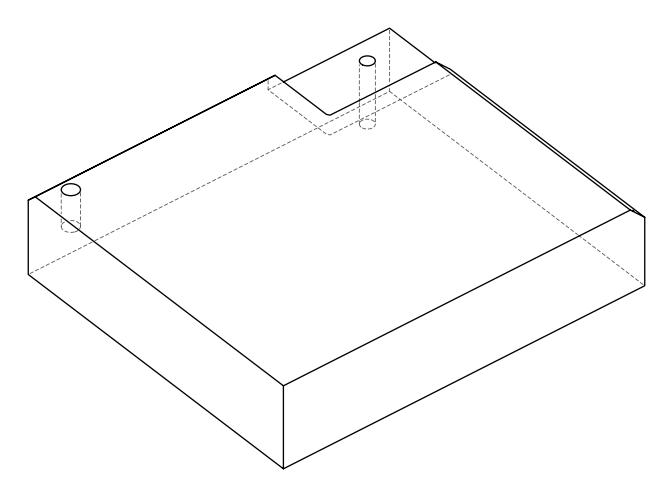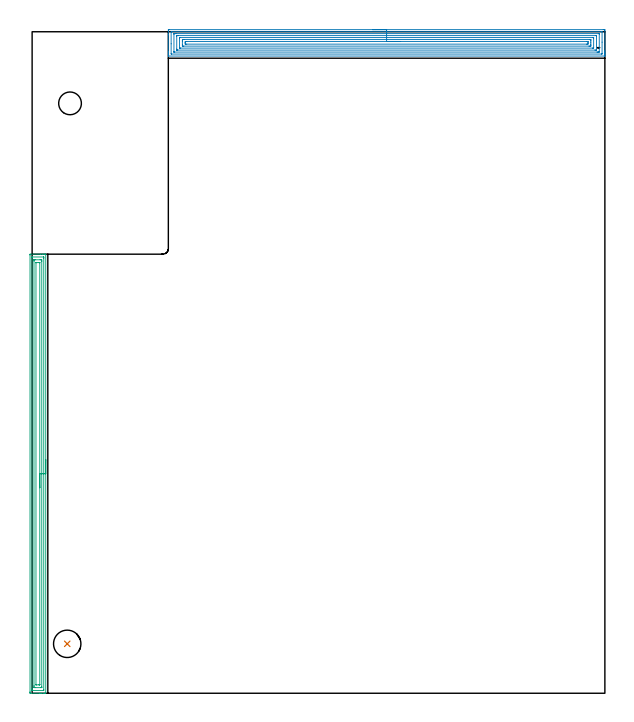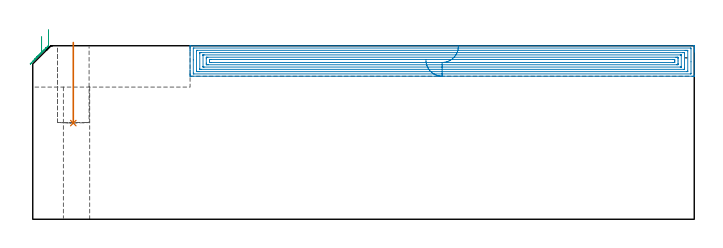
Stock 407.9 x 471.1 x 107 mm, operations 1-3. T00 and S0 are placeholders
(PLAN: 7 operations, 5 tool changes, 164.4 min)
(1 INDEXABLE_INSERT_DRILL_BLIND_HOLE_FROM_SOLID | STEP1POCKET | NXT0302_010 | 0.2 min | 14151 mm3)
(2 AREA_MILL | FG_CHAMFER_SURFACE | UGT0205_001 | 17.73 min | 56312 mm3)
(3 AREA_MILL_1 | FG_CHAMFER_SURFACE_1 | UGT0205_001 | 10.28 min | 20000 mm3)
(4 MILL_CORNER_NOTCH_RECTANGULAR | CORNER_NOTCH_RECTANGULAR | NXT0201_008 | Follow Part, ap 1.5, ae 75% | 135.44 min | 389952 mm3)
(5 SPOT_DRILL | STEP1HOLE | NXT0321_9005460120000 | 0.04 min | 37 mm3)
(6 DRILL_THROUGH_HOLE_INTO_CENTER | STEP1HOLE | NXT0301_065 | 0.35 min | 5601 mm3)
(7 DRILL_TO_ENLARGE_THROUGH_HOLE | STEP1HOLE | UGT0301_286 | 0.37 min | 11155 mm3)
(TOOL NXT0302_010 | Index. Insert Drill 19.5mm [880-D1950L25-05] | D19.5 PA176 FL98 Z2)
(TOOL UGT0205_001 | Chamfer Mill 20 x 3 x 45 deg. | D20 FL50 Z2)
(TOOL NXT0201_008 | ENDMILL 6mm [2P460-0600-NA 1630] | D6 FL26 Z6)
(TOOL NXT0321_9005460120000 | NC Spot Drill, 142deg, 12mm, Carbide, Uncoated | D12 PA142 FL30 Z2)
(TOOL NXT0301_065 | Carbide Drill 9.4mm [860.1-0940-075A1-MM 2214] | D9.4 PA140 FL98 Z2)
(TOOL UGT0301_286 | Twist Drill 16.2 mm | D16.2 PA118 FL125 Z2)
(OP 1 INDEXABLE_INSERT_DRILL_BLIND_HOLE_FROM_SOLID)
G17 G21 G94 G90
T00 M6
G54
G17 G0 G90 X25. Y35.2 S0 M3
G43 Z117. H1
G94 G81 G98 Z59.3 F250. R109.
G80
M5
M2
(OP 2 AREA_MILL)
G17 G21 G94 G90
T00 M6
G54
G17 G0 G90 X242.45 Y472.6 S1061 M3
G43 Z117. H0
Z98.2
G94 G1 X242.488 Z97.329 F250.
X242.602 Z96.464
X242.791 Z95.612
X243.053 Z94.78
X243.387 Z93.974
X243.79 Z93.2
X244.258 Z92.464
X244.79 Z91.772
X245.379 Z91.129
X246.022 Z90.54
X246.714 Z90.009
X247.45 Z89.54
X248.224 Z89.137
X249.03 Z88.803
X249.862 Z88.541
X250.714 Z88.352
X251.578 Z88.238
X252.45 Z88.2
X406.761
X407.294 Y472.599 Z88.201
X407.821 Y472.594 Z88.203
X407.892 Y472.591 Z88.206
X407.9 Y472.07 Z88.727
Y457.593 Z103.202
Y456.991 Z103.803
Y456.421 Z104.376
Y456.104 Z104.692
Y455.534 Z105.262
Y455.217 Z105.578
Y454.582 Z106.217
Y454.179 Z106.621
Y453.831 Z106.96
X407.891 Y453.803 Z106.988
X407.741 Y453.8 Z107.
X97.16
X97.01 Y453.803 Z106.988
X97.007 Y453.829 Z106.962
X97. Y454.178 Z106.621
Y454.582 Z106.217
Y455.217 Z105.578
Y456.421 Z104.376
Y456.991 Z103.803
Y468.966 Z91.832
Y471.183 Z89.614
Y471.469 Z89.329
X97.004 Y472.07 Z88.727
X97.008 Y472.591 Z88.206
X97.079 Y472.594 Z88.203
X97.606 Y472.6 Z88.2
X252.45
Y471.186 Z89.614
X405.507
X405.89 Y471.183 Z89.617
X405.899 Y470.796 Z90.004
X405.9 Y463.699 Z97.101
X405.899 Y455.716 Z105.084
X405.89 Y455.217 Z105.583
X405.512 Y455.214 Z105.586
X99.393
X99.01 Y455.217 Z105.583
X99.001 Y455.604 Z105.196
X99. Y462.507 Z98.293
X99.001 Y470.683 Z90.117
X99.01 Y471.183 Z89.617
X99.388 Y471.186 Z89.614
X252.45
Y469.771 Z91.029
X403.36
X403.724 Y469.769 Z91.031
X403.845 Y469.767 Z91.033
X403.881 Y469.765 Z91.035
X403.89 Y469.7 Z91.1
X403.896 Y469.584 Z91.216
X403.899 Y469.409 Z91.391
Y456.991 Z103.809
X403.898 Y456.818 Z103.982
X403.89 Y456.648 Z104.152
X403.724 Y456.636 Z104.164
X403.194 Y456.63 Z104.17
X402.832 Y456.629 Z104.171
X402.304
X101.54
X101.176 Y456.631 Z104.169
X101.055 Y456.633 Z104.167
X101.019 Y456.635 Z104.165
X101.01 Y456.7 Z104.1
X101.004 Y456.816 Z103.984
X101.001 Y456.991 Z103.809
Y469.409 Z91.391
X101.002 Y469.582 Z91.218
X101.01 Y469.752 Z91.048
X101.176 Y469.764 Z91.036
X101.706 Y469.77 Z91.03
X102.068 Y469.771 Z91.029
X102.596
X252.45
Y468.357 Z92.443
X401.213
X401.814 Y468.352 Z92.448
X401.878 Y468.35 Z92.45
X401.89 Y468.271 Z92.529
X401.9 Y467.635 Z93.165
X401.899 Y458.341 Z102.459
X401.897 Y458.129 Z102.671
X401.894 Y458.076 Z102.724
X401.891 Y458.054 Z102.746
X401.875 Y458.05 Z102.75
X401.769 Y458.047 Z102.753
X401.047 Y458.043 Z102.757
X400.881
X103.686
X103.086 Y458.048 Z102.752
X103.022 Y458.05 Z102.751
X103.01 Y458.129 Z102.671
X103.006 Y458.328 Z102.472
X103. Y458.725 Z102.075
X103.001 Y468.059 Z92.741
X103.003 Y468.271 Z92.529
X103.006 Y468.324 Z92.476
X103.009 Y468.346 Z92.454
X103.025 Y468.35 Z92.45
X103.131 Y468.353 Z92.447
X103.853 Y468.357 Z92.443
X104.019
X252.45
Y466.943 Z93.857
X399.262
X399.458 Y466.942 Z93.858
X399.85 Y466.937 Z93.863
X399.891 Y466.935 Z93.865
X399.894 Y466.925 Z93.875
X399.898 Y466.894 Z93.906
X399.9 Y466.839 Z93.961
Y466.748 Z94.052
X399.899 Y459.905 Z100.895
X399.895 Y459.652 Z101.148
X399.89 Y459.494 Z101.306
X399.881 Y459.464 Z101.336
X399.785 Y459.461 Z101.339
X399.654 Y459.458 Z101.342
X399.458 Y459.457 Z101.343
X399.262
X105.638
X105.442 Y459.458 Z101.342
X105.05 Y459.463 Z101.337
X105.009 Y459.465 Z101.335
X105.006 Y459.475 Z101.325
X105.002 Y459.506 Z101.294
X105. Y459.561 Z101.239
Y459.652 Z101.148
X105.001 Y466.495 Z94.305
X105.005 Y466.748 Z94.052
X105.01 Y466.906 Z93.894
X105.019 Y466.936 Z93.864
X105.115 Y466.939 Z93.861
X105.246 Y466.942 Z93.858
X105.442 Y466.943 Z93.857
X105.638
X252.45
Y465.529 Z95.271
X396.919 Y465.528 Z95.272
X397.477 Y465.525 Z95.275
X397.818 Y465.522 Z95.278
X397.89 Y465.511 Z95.289
X397.896 Y465.445 Z95.355
X397.899 Y464.974 Z95.826
X397.9 Y464.554 Z96.246
Y463.2 Z97.6
Y461.893 Z98.907
X397.898 Y461.426 Z99.374
X397.894 Y461.011 Z99.789
X397.886 Y460.878 Z99.922
X397.756 Y460.876 Z99.924
X397.477 Y460.873 Z99.927
X397.142 Y460.872 Z99.928
X396.585 Y460.871 Z99.929
X107.981 Y460.872 Z99.928
X107.423 Y460.875 Z99.925
X107.082 Y460.878 Z99.922
X107.01 Y460.889 Z99.911
X107.004 Y460.955 Z99.845
X107.001 Y461.426 Z99.374
X107. Y461.846 Z98.954
Y464.507 Z96.293
X107.002 Y464.974 Z95.826
X107.006 Y465.388 Z95.412
X107.014 Y465.522 Z95.278
X107.144 Y465.524 Z95.276
X107.423 Y465.527 Z95.273
X107.758 Y465.528 Z95.272
X108.315 Y465.529 Z95.271
X252.45
Y464.115 Z96.685
X394.772
X395.666 Y464.112 Z96.688
X395.692 Y464.111 Z96.689
X395.89 Y464.087 Z96.713
X395.896 Y463.884 Z96.916
X395.899 Y463.2 Z97.6
Y462.995 Z97.805
X395.89 Y462.313 Z98.487
X395.716 Y462.289 Z98.511
X395.692 Y462.288 Z98.512
X394.827 Y462.285 Z98.515
X110.1
X109.234 Y462.288 Z98.512
X109.208 Y462.289 Z98.511
X109.01 Y462.313 Z98.487
X109.004 Y462.516 Z98.284
X109.001 Y463.2 Z97.6
Y463.405 Z97.395
X109.01 Y464.087 Z96.713
X109.184 Y464.111 Z96.689
X109.208 Y464.112 Z96.688
X110.073 Y464.115 Z96.685
X252.45
X253.322 Z96.723
X254.186 Z96.837
X255.038 Z97.026
X255.87 Z97.288
X256.676 Z97.622
X257.45 Z98.025
X258.186 Z98.494
X258.878 Z99.025
X259.521 Z99.614
X260.11 Z100.257
X260.642 Z100.95
X261.11 Z101.685
X261.513 Z102.459
X261.847 Z103.265
X262.109 Z104.097
X262.298 Z104.949
X262.412 Z105.814
X262.45 Z106.685
G0 Z117.
M5
M2
(OP 3 AREA_MILL_1)
G17 G21 G94 G90
T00 M6
G54
G17 G0 G90 X9.7 Y166.35 S1061 M3
G43 Z117. H0
G94 G1 Y166.312 Z116.128 F250.
Y166.198 Z115.263
Y166.009 Z114.412
Y165.747 Z113.58
Y165.413 Z112.774
Y165.01 Z112.
Y164.542 Z111.264
Y164.01 Z110.572
Y163.421 Z109.929
Y162.778 Z109.34
Y162.086 Z108.808
Y161.35 Z108.34
Y160.576 Z107.937
Y159.77 Z107.603
Y158.938 Z107.341
Y158.087 Z107.152
Y157.222 Z107.038
Y156.35 Z107.
Y0.16
X9.698 Y0.01 Z106.988
X9.575 Y0.002 Z106.867
X9.447 Y0. Z106.746
X9.1 Z106.399
X8.472 Z105.767
X6.41 Z103.707
X5.849 Z103.144
X5.255 Z102.55
X-1.147 Y0.001 Z96.151
X-1.493 Y0.01 Z95.804
X-1.498 Y0.248 Z95.801
X-1.5 Y0.606 Z95.8
Y0.967
Y312.094
X-1.498 Y312.452 Z95.801
X-1.493 Y312.69 Z95.804
X-1.147 Y312.7 Z96.151
X5.849 Z103.144
X7.284 Z104.581
X8.472 Z105.767
X9.1 Z106.399
X9.447 Z106.746
X9.575 Y312.698 Z106.867
X9.697 Y312.69 Z106.988
X9.7 Y312.54 Z107.
Y156.35
X8.286 Z105.586
X8.285 Y2.582 Z105.585
X8.283 Y2.391 Z105.583
X8.279 Y2.042 Z105.579
X8.274 Y2.01 Z105.574
X8.211 Y2.006 Z105.511
X8.109 Y2.002 Z105.409
X7.981 Y2. Z105.281
X0.11 Y2.001 Z97.41
X-0.035 Y2.006 Z97.265
X-0.061 Y2.01 Z97.239
X-0.079 Y2.016 Z97.221
X-0.081 Y2.048 Z97.219
X-0.084 Y2.2 Z97.216
X-0.085 Y2.391 Z97.215
X-0.086 Y3.094 Z97.214
X-0.085 Y310.118 Z97.215
X-0.083 Y310.309 Z97.217
X-0.079 Y310.658 Z97.221
X-0.074 Y310.69 Z97.226
X-0.011 Y310.694 Z97.289
X0.091 Y310.698 Z97.391
X0.219 Y310.7 Z97.519
X8.09 Y310.699 Z105.39
X8.235 Y310.694 Z105.535
X8.261 Y310.69 Z105.561
X8.279 Y310.684 Z105.579
X8.28 Y310.652 Z105.58
X8.284 Y310.501 Z105.584
X8.285 Y310.309 Z105.585
X8.286 Y309.607 Z105.586
Y156.35
X6.872 Z104.172
X6.871 Y4.918 Z104.171
X6.869 Y4.176 Z104.169
X6.867 Y4.03 Z104.167
X6.865 Y4.012 Z104.165
X6.852 Y4.009 Z104.152
X6.81 Y4.004 Z104.11
X6.723 Y4.002 Z104.023
X6.022 Y4. Z103.322
X2.524 Z99.824
X2.351 Z99.651
X1.646 Y4.004 Z98.946
X1.477 Y4.01 Z98.777
X1.335 Y4.034 Z98.635
X1.332 Y4.176 Z98.632
X1.33 Y4.326 Z98.63
X1.328 Y5.069 Z98.628
Y5.22
X1.329 Y307.782 Z98.629
X1.331 Y308.524 Z98.631
X1.333 Y308.67 Z98.633
X1.335 Y308.688 Z98.635
X1.348 Y308.691 Z98.648
X1.39 Y308.696 Z98.69
X1.477 Y308.698 Z98.777
X2.178 Y308.7 Z99.478
X5.676 Z102.976
X5.849 Z103.149
X6.554 Y308.696 Z103.854
X6.723 Y308.69 Z104.023
X6.865 Y308.666 Z104.165
X6.868 Y308.524 Z104.168
X6.87 Y308.374 Z104.17
X6.871 Y307.631 Z104.171
X6.872 Y307.48 Z104.172
Y156.35
X5.457 Z102.757
Y6.197
X5.455 Y6.065 Z102.755
X5.453 Y6.025 Z102.753
X5.45 Y6.01 Z102.75
X5.444 Y6.008 Z102.744
X5.393 Y6.004 Z102.693
X4.974 Y6. Z102.274
X4.937 Z102.237
X3.188 Z100.488
X2.814 Y6.004 Z100.114
X2.768 Y6.007 Z100.068
X2.75 Y6.01 Z100.05
X2.748 Y6.022 Z100.048
X2.744 Y6.078 Z100.044
X2.743 Y6.131 Z100.043
Y306.503
X2.745 Y306.635 Z100.045
X2.747 Y306.675 Z100.047
X2.75 Y306.69 Z100.05
X2.756 Y306.692 Z100.056
X2.807 Y306.696 Z100.107
X3.226 Y306.7 Z100.526
X3.263 Z100.563
X5.012 Z102.312
X5.386 Y306.696 Z102.686
X5.432 Y306.693 Z102.732
X5.45 Y306.69 Z102.75
X5.452 Y306.678 Z102.752
X5.455 Y306.622 Z102.755
X5.457 Y306.569 Z102.757
Y156.35
Y155.478 Z102.795
Y154.614 Z102.909
Y153.762 Z103.098
Y152.93 Z103.36
Y152.124 Z103.694
Y151.35 Z104.097
Y150.614 Z104.566
Y149.922 Z105.097
Y149.279 Z105.686
Y148.69 Z106.329
Y148.159 Z107.022
Y147.69 Z107.757
Y147.287 Z108.531
Y146.953 Z109.337
Y146.691 Z110.169
Y146.502 Z111.021
Y146.388 Z111.886
Y146.35 Z112.757
G0 Z117.
M5
M2
